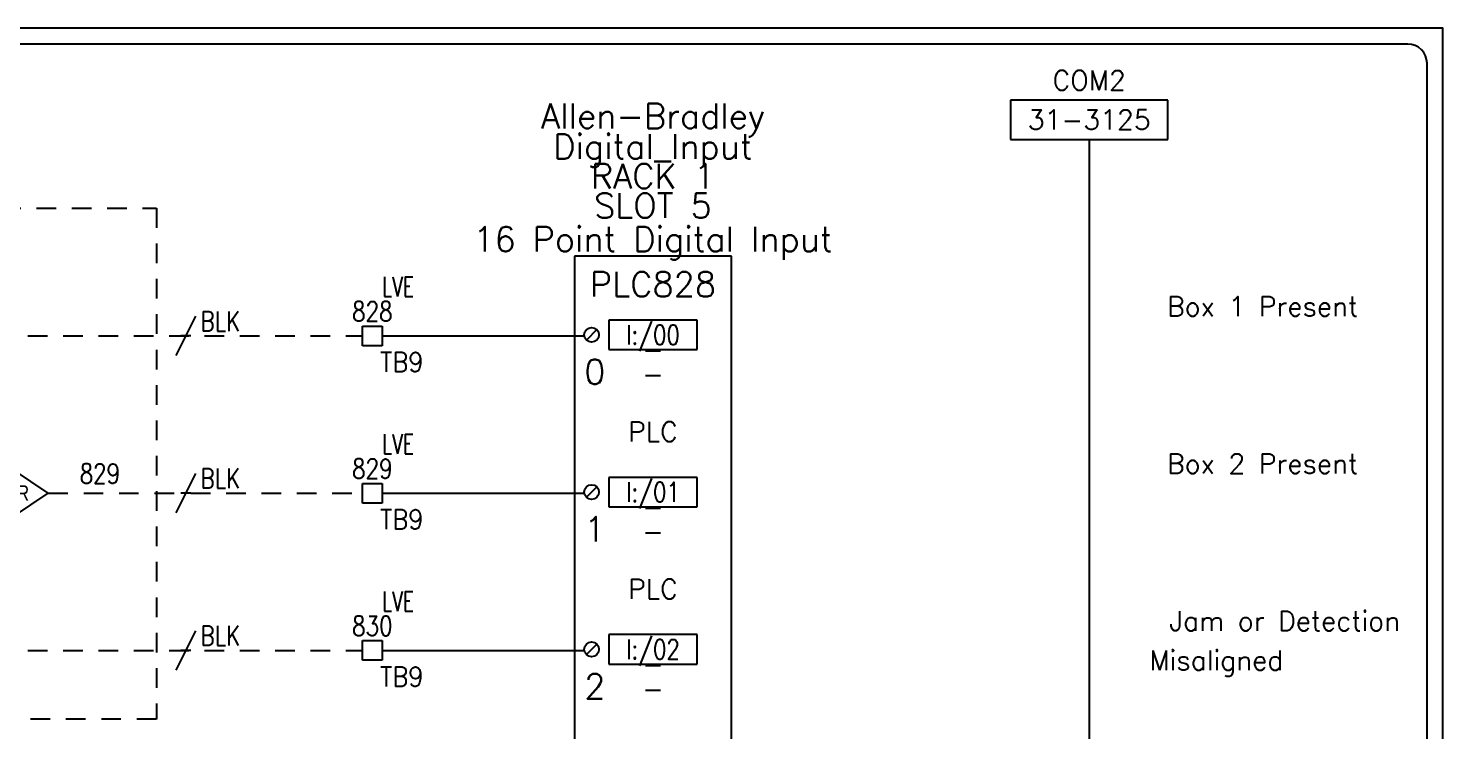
# Model space of a CAD drawing. Header units: inches. Extents: x 0 to 34.3, y 0 to 22.
# Drawn here: x 25.25 to 34.25, y 17.49 to 21.96 of the extents above; entities that cross this region are included whole.
import ezdxf
from ezdxf.enums import TextEntityAlignment as Align

# ---------------------------------------------------------------- set-up
doc = ezdxf.new("R2010")
doc.units = ezdxf.units.IN
doc.header["$MEASUREMENT"] = 0
doc.linetypes.add('HIDDEN2', pattern=[0.1875, 0.125, -0.0625])
for name, color, linetype in [('BLK_18AWG', 250, 'Continuous'), ('BLU_18AWG', 5, 'Continuous'), ('BLU_WHT_18AWG', 4, 'Continuous'), ('DESC', 150, 'Continuous'), ('LOC', 8, 'Continuous'), ('LOCBOX', 3, 'HIDDEN2'), ('MISC', 7, 'Continuous'), ('OBJECT', 7, 'Continuous'), ('SYMS', 7, 'Continuous'), ('TAGS', 1, 'Continuous'), ('TERMS', 3, 'Continuous'), ('WIRENO', 3, 'Continuous'), ('WIREREF', 50, 'Continuous'), ('XREF', 7, 'Continuous')]:
    doc.layers.add(name, color=color, linetype=linetype)
doc.styles.add('Fields', font='simplex.shx', dxfattribs={"height": 0.185})
doc.styles.get("Standard").update_dxf_attribs({"font": 'arial.ttf'})
doc.styles.add('WD', font='romans.shx', dxfattribs={"height": 0.185})

# ---------------------------------------------------------------- blocks, each defined once
blk = doc.blocks.new('RG_Master_Ver_4_2_2')
at = {"color": 3}
for p, q in [((34.0276, 21.856), (0.25, 21.856)), ((34.15, 0.1939), (34.15, 21.7336))]:
    blk.add_line(p, q, dxfattribs=at)
blk.add_lwpolyline([(0, -0.044), (34.25, -0.044), (34.25, 21.956), (0, 21.956)], close=True, dxfattribs=at)
blk.add_arc((34.0276, 21.7336), 0.1224, 0, 90, dxfattribs=at)
at = {"style": 'Fields'}
for tag, p in [('DESCRIPTION_3', (13.1158, 1.307)), ('DRN_3', (15.4724, 1.307)), ('CHK_3', (16.5293, 1.307)), ('APP_3', (17.5522, 1.307)), ('DATE_3', (18.8294, 1.307)), ('DRAWING_DESC', (32.2295, 1.2455)), ('CUSTOMER', (28.9966, 1.2135)), ('DESCRIPTION_2', (13.1158, 0.9513)), ('DRN_2', (15.4724, 0.9513)), ('CHK_2', (16.5293, 0.9513)), ('APP_2', (17.5522, 0.9513)), ('DATE_2', (18.8294, 0.9513)), ('SIZE', (30.7145, 0.8944)), ('DRAWING_#', (32.125, 0.8944)), ('REV', (33.5429, 0.8944)), ('DESCRIPTION_1', (13.1158, 0.5956)), ('DRN_1', (15.4724, 0.5956)), ('CHK_1', (16.5293, 0.5956)), ('APP_1', (17.5522, 0.5956)), ('DATE_1', (18.8294, 0.5956)), ('PROJECT_#', (28.9813, 0.5809)), ('DRN_BY', (30.875, 0.5245)), ('CHK_BY', (31.7615, 0.5245)), ('APP_BY', (32.75, 0.5245)), ('SCALE', (33.6518, 0.5245)), ('PROJECT_NAME', (29.021, 0.1759)), ('SHEETNUM', (32.7527, 0.1759)), ('TTL_SHTS', (33.5471, 0.1759))]:
    blk.add_attdef(tag, text='', height=0.125, dxfattribs=at).set_placement(p, align=Align.CENTER)
at = {"style": 'Fields', "flags": 9}
blk.add_attdef('WD_TB', (9.9529, 0.1939), '', height=0.0638, dxfattribs=at)
blk = doc.blocks.new('PLCIO_23D1')
at = {"layer": 'SYMS'}
for p, q in [((0.5, 0.5), (-0.5, 0.5)), ((-0.5, 0.5), (-0.5, -15.5)), ((0.5, -15.5), (0.5, 0.5)), ((0.2812, 0.0938), (-0.2812, 0.0938)), ((-0.2812, 0.0938), (-0.2812, -0.0938)), ((0.2812, -0.0938), (0.2812, 0.0938)), ((-0.3575, 0.0331), (-0.4238, -0.0331)), ((-0.2812, -0.0938), (0.2812, -0.0938)), ((-0.3575, -0.9669), (-0.4238, -1.0331)), ((0.2812, -0.9062), (-0.2812, -0.9062)), ((-0.2812, -0.9062), (-0.2812, -1.0938)), ((0.2812, -1.0938), (0.2812, -0.9062)), ((-0.2812, -1.0938), (0.2812, -1.0938)), ((-0.3575, -1.9669), (-0.4238, -2.0331)), ((0.2812, -1.9062), (-0.2812, -1.9062)), ((-0.2812, -1.9062), (-0.2812, -2.0938)), ((0.2812, -2.0938), (0.2812, -1.9062)), ((-0.2812, -2.0938), (0.2812, -2.0938))]:
    blk.add_line(p, q, dxfattribs=at)
for centre in [(-0.3906, 0), (-0.3906, -1), (-0.3906, -2)]:
    blk.add_circle(centre, 0.0469, dxfattribs=at)
at = {"layer": 'SYMS', "style": 'WD'}
for tag, width, p in [('INST', 0.8, (0, 1.4821)), ('LOC', 0.8, (0, 1.3125)), ('MFG', 0.8, (0, 1.1562)), ('CAT', 0.9, (0, 1)), ('DESC', 0.8, (0, 0.5296)), ('INST', 0.8, (0, 0.4821)), ('LOC', 0.8, (0, 0.3125)), ('MFG', 0.8, (0, 0.1562)), ('CAT', 0.9, (0, 0)), ('DESC', 0.8, (0, -0.4704)), ('INST', 0.8, (0, -0.5179)), ('LOC', 0.8, (0, -0.6875)), ('MFG', 0.8, (0, -0.8438)), ('CAT', 0.9, (0, -1)), ('DESC', 0.8, (0, -1.4704)), ('INST', 0.8, (0, -1.5179)), ('LOC', 0.8, (0, -1.6875)), ('MFG', 0.8, (0, -1.8438)), ('CAT', 0.9, (0, -2)), ('DESC', 0.8, (0, -2.4704)), ('INST', 0.8, (0, -2.5179)), ('LOC', 0.8, (0, -2.6875)), ('MFG', 0.8, (0, -2.8438)), ('CAT', 0.9, (0, -3)), ('DESC', 0.8, (0, -3.4704)), ('INST', 0.8, (0, -3.5179)), ('LOC', 0.8, (0, -3.6875)), ('MFG', 0.8, (0, -3.8438)), ('CAT', 0.9, (0, -4)), ('DESC', 0.8, (0, -4.4704)), ('INST', 0.8, (0, -4.5179)), ('LOC', 0.8, (0, -4.6875)), ('MFG', 0.8, (0, -4.8438)), ('CAT', 0.9, (0, -5)), ('DESC', 0.8, (0, -5.4704)), ('INST', 0.8, (0, -5.5179)), ('LOC', 0.8, (0, -5.6875)), ('MFG', 0.8, (0, -5.8438)), ('CAT', 0.9, (0, -6)), ('DESC', 0.8, (0, -6.4704)), ('INST', 0.8, (0, -6.5179)), ('LOC', 0.8, (0, -6.6875)), ('MFG', 0.8, (0, -6.8438)), ('CAT', 0.9, (0, -7)), ('DESC', 0.8, (0, -7.4704)), ('INST', 0.8, (0, -7.5179)), ('LOC', 0.8, (0, -7.6875)), ('MFG', 0.8, (0, -7.8438)), ('CAT', 0.9, (0, -8)), ('DESC', 0.8, (0, -8.4704)), ('INST', 0.8, (0, -8.5179)), ('LOC', 0.8, (0, -8.6875)), ('MFG', 0.8, (0, -8.8438)), ('CAT', 0.9, (0, -9)), ('DESC', 0.8, (0, -9.4704)), ('INST', 0.8, (0, -9.5179)), ('LOC', 0.8, (0, -9.6875)), ('MFG', 0.8, (0, -9.8438)), ('CAT', 0.9, (0, -10)), ('DESC', 0.8, (0, -10.4704)), ('INST', 0.8, (0, -10.5179)), ('LOC', 0.8, (0, -10.6875)), ('MFG', 0.8, (0, -10.8438)), ('CAT', 0.9, (0, -11)), ('DESC', 0.8, (0, -11.4704)), ('INST', 0.8, (0, -11.5179)), ('LOC', 0.8, (0, -11.6875)), ('MFG', 0.8, (0, -11.8438)), ('CAT', 0.9, (0, -12)), ('DESC', 0.8, (0, -12.4704)), ('INST', 0.8, (0, -12.5179)), ('LOC', 0.8, (0, -12.6875)), ('MFG', 0.8, (0, -12.8438)), ('CAT', 0.9, (0, -13)), ('DESC', 0.8, (0, -13.4704)), ('INST', 0.8, (0, -13.5179)), ('LOC', 0.8, (0, -13.6875)), ('MFG', 0.8, (0, -13.8438)), ('CAT', 0.9, (0, -14)), ('DESC', 0.8, (0, -14.4704))]:
    blk.add_attdef(tag, text='', height=0.125, dxfattribs=dict(at, width=width)).set_placement(p, align=Align.CENTER)
at = {"layer": 'SYMS', "linetype": 'Continuous', "style": 'WD', "flags": 9}
for p in [(0.23, 1.1026), (0.23, 0.1026), (0.23, -0.8974), (0.23, -1.8974), (0.23, -2.8974), (0.23, -3.8974), (0.23, -4.8974), (0.23, -5.8974), (0.23, -6.8974), (0.23, -7.8974), (0.23, -8.8974), (0.23, -9.8974), (0.23, -10.8974), (0.23, -11.8974), (0.23, -12.8974), (0.23, -13.8974)]:
    blk.add_attdef('ASSYCODE', text='', height=0.01, dxfattribs=at).set_placement(p, align=Align.CENTER)
at = {"layer": 'SYMS', "style": 'WD'}
for tag, p in [('LINE1', (0, 0.8438)), ('LINE2', (0, 0.6875)), ('TAG', (0, 0.3215)), ('LINE1', (0, -0.1562)), ('LINE2', (0, -0.3125)), ('TAG', (0, -0.6785)), ('LINE1', (0, -1.1562)), ('LINE2', (0, -1.3125)), ('TAG', (0, -1.6785)), ('LINE1', (0, -2.1562)), ('LINE2', (0, -2.3125)), ('TAG', (0, -2.6785)), ('LINE1', (0, -3.1562)), ('LINE2', (0, -3.3125)), ('TAG', (0, -3.6785)), ('LINE1', (0, -4.1562)), ('LINE2', (0, -4.3125)), ('TAG', (0, -4.6785)), ('LINE1', (0, -5.1562)), ('LINE2', (0, -5.3125)), ('TAG', (0, -5.6785)), ('LINE1', (0, -6.1562)), ('LINE2', (0, -6.3125)), ('TAG', (0, -6.6785)), ('LINE1', (0, -7.1562)), ('LINE2', (0, -7.3125)), ('TAG', (0, -7.6785)), ('LINE1', (0, -8.1562)), ('LINE2', (0, -8.3125)), ('TAG', (0, -8.6785)), ('LINE1', (0, -9.1562)), ('LINE2', (0, -9.3125)), ('TAG', (0, -9.6785)), ('LINE1', (0, -10.1562)), ('LINE2', (0, -10.3125)), ('TAG', (0, -10.6785)), ('LINE1', (0, -11.1562)), ('LINE2', (0, -11.3125)), ('TAG', (0, -11.6785)), ('LINE1', (0, -12.1562)), ('LINE2', (0, -12.3125)), ('TAG', (0, -12.6785)), ('LINE1', (0, -13.1562)), ('LINE2', (0, -13.3125)), ('TAG', (0, -13.6785)), ('LINE1', (0, -14.1562)), ('LINE2', (0, -14.3125)), ('TAG', (0, -14.6785))]:
    blk.add_attdef(tag, text='', height=0.125, dxfattribs=at).set_placement(p, align=Align.CENTER)
at = {"layer": 'SYMS', "style": 'WD', "width": 0.9}
for tag, p in [('DESCA01', (1.25, 0.0312)), ('DESCB01', (1.25, -0.125)), ('DESCC01', (1.25, -0.2812)), ('DESCD01', (1.25, -0.4375)), ('DESCE01', (1.25, -0.5938)), ('DESCA02', (1.25, -0.9688)), ('DESCB02', (1.25, -1.125)), ('DESCC02', (1.25, -1.2812)), ('DESCD02', (1.25, -1.4375)), ('DESCE02', (1.25, -1.5938)), ('DESCA03', (1.25, -1.9688)), ('DESCB03', (1.25, -2.125)), ('DESCC03', (1.25, -2.2812)), ('DESCD03', (1.25, -2.4375)), ('DESCE03', (1.25, -2.5938)), ('DESCA04', (1.25, -2.9688)), ('DESCB04', (1.25, -3.125)), ('DESCC04', (1.25, -3.2812)), ('DESCD04', (1.25, -3.4375)), ('DESCE04', (1.25, -3.5938)), ('DESCA05', (1.25, -3.9688)), ('DESCB05', (1.25, -4.125)), ('DESCC05', (1.25, -4.2812)), ('DESCD05', (1.25, -4.4375)), ('DESCE05', (1.25, -4.5938)), ('DESCA06', (1.25, -4.9688)), ('DESCB06', (1.25, -5.125)), ('DESCC06', (1.25, -5.2812)), ('DESCD06', (1.25, -5.4375)), ('DESCE06', (1.25, -5.5938)), ('DESCA07', (1.25, -5.9688)), ('DESCB07', (1.25, -6.125)), ('DESCC07', (1.25, -6.2812)), ('DESCD07', (1.25, -6.4375)), ('DESCE07', (1.25, -6.5938)), ('DESCA08', (1.25, -6.9688)), ('DESCB08', (1.25, -7.125)), ('DESCC08', (1.25, -7.2812)), ('DESCD08', (1.25, -7.4375)), ('DESCE08', (1.25, -7.5938)), ('DESCA09', (1.25, -7.9688)), ('DESCB09', (1.25, -8.125)), ('DESCC09', (1.25, -8.2812)), ('DESCD09', (1.25, -8.4375)), ('DESCE09', (1.25, -8.5938)), ('DESCA10', (1.25, -8.9688)), ('DESCB10', (1.25, -9.125)), ('DESCC10', (1.25, -9.2812)), ('DESCD10', (1.25, -9.4375)), ('DESCE10', (1.25, -9.5938)), ('DESCA11', (1.25, -9.9688)), ('DESCB11', (1.25, -10.125)), ('DESCC11', (1.25, -10.2812)), ('DESCD11', (1.25, -10.4375)), ('DESCE11', (1.25, -10.5938)), ('DESCA12', (1.25, -10.9688)), ('DESCB12', (1.25, -11.125)), ('DESCC12', (1.25, -11.2812)), ('DESCD12', (1.25, -11.4375)), ('DESCE12', (1.25, -11.5938)), ('DESCA13', (1.25, -11.9688)), ('DESCB13', (1.25, -12.125)), ('DESCC13', (1.25, -12.2812)), ('DESCD13', (1.25, -12.4375)), ('DESCE13', (1.25, -12.5938)), ('DESCA14', (1.25, -12.9688)), ('DESCB14', (1.25, -13.125)), ('DESCC14', (1.25, -13.2812)), ('DESCD14', (1.25, -13.4375)), ('DESCE14', (1.25, -13.5938)), ('DESCA15', (1.25, -13.9688)), ('DESCB15', (1.25, -14.125)), ('DESCC15', (1.25, -14.2812)), ('DESCD15', (1.25, -14.4375)), ('DESCE15', (1.25, -14.5938)), ('DESCA16', (1.25, -14.9688)), ('DESCB16', (1.25, -15.125)), ('DESCC16', (1.25, -15.2812)), ('DESCD16', (1.25, -15.4375)), ('DESCE16', (1.25, -15.5938))]:
    blk.add_attdef(tag, p, '', height=0.125, dxfattribs=at)
at = {"layer": 'SYMS', "style": 'WD', "flags": 1}
for tag, p in [('X4TERM01', (-0.4375, 0)), ('X4TERM02', (-0.4375, -1)), ('X4TERM03', (-0.4375, -2)), ('X4TERM04', (-0.4375, -3)), ('X4TERM05', (-0.4375, -4)), ('X4TERM06', (-0.4375, -5)), ('X4TERM07', (-0.4375, -6)), ('X4TERM08', (-0.4375, -7)), ('X4TERM09', (-0.4375, -8)), ('X4TERM10', (-0.4375, -9)), ('X4TERM11', (-0.4375, -10)), ('X4TERM12', (-0.4375, -11)), ('X4TERM13', (-0.4375, -12)), ('X4TERM14', (-0.4375, -13)), ('X4TERM15', (-0.4375, -14)), ('X4TERM16', (-0.4375, -15))]:
    blk.add_attdef(tag, p, '', height=0.01, dxfattribs=at)
at = {"layer": 'SYMS', "style": 'WD', "width": 0.8}
for tag, p in [('TAGA01', (0, 0)), ('TAGA02', (0, -1)), ('TAGA03', (0, -2)), ('TAGA04', (0, -3)), ('TAGA05', (0, -4)), ('TAGA06', (0, -5)), ('TAGA07', (0, -6)), ('TAGA08', (0, -7)), ('TAGA09', (0, -8)), ('TAGA10', (0, -9)), ('TAGA11', (0, -10)), ('TAGA12', (0, -11)), ('TAGA13', (0, -12)), ('TAGA14', (0, -13)), ('TAGA15', (0, -14)), ('TAGA16', (0, -15))]:
    blk.add_attdef(tag, text='', height=0.125, dxfattribs=at).set_placement(p, align=Align.MIDDLE_CENTER)
at = {"layer": 'SYMS', "style": 'WD', "width": 0.9}
for tag, p in [('TERMDESC01', (-0.625, -0.0625)), ('TERMDESC02', (-0.625, -1.0625)), ('TERMDESC03', (-0.625, -2.0625)), ('TERMDESC04', (-0.625, -3.0625)), ('TERMDESC05', (-0.625, -4.0625)), ('TERMDESC06', (-0.625, -5.0625)), ('TERMDESC07', (-0.625, -6.0625)), ('TERMDESC08', (-0.625, -7.0625)), ('TERMDESC09', (-0.625, -8.0625)), ('TERMDESC10', (-0.625, -9.0625)), ('TERMDESC11', (-0.625, -10.0625)), ('TERMDESC12', (-0.625, -11.0625)), ('TERMDESC13', (-0.625, -12.0625)), ('TERMDESC14', (-0.625, -13.0625)), ('TERMDESC15', (-0.625, -14.0625)), ('TERMDESC16', (-0.625, -15.0625))]:
    blk.add_attdef(tag, text='', height=0.125, dxfattribs=at).set_placement(p, align=Align.TOP_RIGHT)
for tag, p in [('TERM01', (-0.4375, -0.1562)), ('TERM02', (-0.4375, -1.1562)), ('TERM03', (-0.4375, -2.1562)), ('TERM04', (-0.4375, -3.1562)), ('TERM05', (-0.4375, -4.1562)), ('TERM06', (-0.4375, -5.1562)), ('TERM07', (-0.4375, -6.1562)), ('TERM08', (-0.4375, -7.1562)), ('TERM09', (-0.4375, -8.1562)), ('TERM10', (-0.4375, -9.1562)), ('TERM11', (-0.4375, -10.1562)), ('TERM12', (-0.4375, -11.1562)), ('TERM13', (-0.4375, -12.1562)), ('TERM14', (-0.4375, -13.1562)), ('TERM15', (-0.4375, -14.1562)), ('TERM16', (-0.4375, -15.1562))]:
    blk.add_attdef(tag, text='', height=0.125, dxfattribs=at).set_placement(p, align=Align.TOP_LEFT)
blk = doc.blocks.new('HDV11_THRUPE_OUT1')
at = {"layer": 'OBJECT', "color": 2}
for p, q in [((0.375, 0), (0, 0.25)), ((0, -0.25), (0.375, 0))]:
    blk.add_line(p, q, dxfattribs=at)
at = {"style": 'WD'}
for tag, p in [('DESC1', (-0.3317, 0.768)), ('DESC2', (-0.339, 0.6029)), ('DESC3', (-0.339, 0.4335)), ('TAG1', (-0.2515, 0.1949))]:
    blk.add_attdef(tag, text='', height=0.125, dxfattribs=at).set_placement(p, align=Align.RIGHT)
at = {"linetype": 'Continuous', "style": 'WD'}
blk.add_attdef('TERM02', text='', height=0.125, dxfattribs=at).set_placement((-0.4181, 0.562), align=Align.TOP_CENTER)
at = {"style": 'WD', "width": 0.7}
for tag, p in [('WDTAGALT', (0.5, 0.375)), ('INST', (-0.625, -0.125)), ('LOC', (-0.5, -0.25)), ('XREF', (-0.375, -0.375))]:
    blk.add_attdef(tag, text='', height=0.125, dxfattribs=at).set_placement(p, align=Align.CENTER)
at = {"style": 'WD', "flags": 1}
for tag, p, height in [('X2TERM02', (0, 0.25), 0.005), ('X4TERM01', (-0.375, 0), 0.005), ('ASSYCODE', (0.375, 0), 0.01), ('X1TERM03', (0.375, 0), 0.005), ('CAT', (0.375, 0), 0.01), ('FAMILY', (0.375, 0), 0.01), ('MFG', (0.375, 0), 0.01), ('CONTACT', (-0.375, -0.125), 0.01), ('X8TERM04', (0, -0.25), 0.005)]:
    blk.add_attdef(tag, p, '', height=height, dxfattribs=at)
at = {"linetype": 'Continuous', "style": 'WD'}
blk.add_attdef('TERM01', text='', height=0.125, dxfattribs=at).set_placement((-1.0455, 0.0989), align=Align.MIDDLE_LEFT)
blk.add_attdef('TERM03', text='', height=0.125, dxfattribs=at).set_placement((1.1001, 0.0933), align=Align.MIDDLE_RIGHT)
blk.add_attdef('TERM04', text='', height=0.125, dxfattribs=at).set_placement((0.4895, -0.3463), align=Align.CENTER)
at = {"layer": 'OBJECT', "color": 2, "width": 0.8}
blk.add_text('R', height=0.0988, dxfattribs=at).set_placement((0.2135, 0.0507), align=Align.TOP_CENTER)
blk = doc.blocks.new('HA2D1_REF_1')
for p, q in [((0, 0.25), (0, 0)), ((1, 0.25), (0, 0.25)), ((1, 0), (1, 0.25)), ((0, 0), (1, 0))]:
    blk.add_line(p, q)
at = {"style": 'WD'}
for tag, p in [('DESC1', (0.5, 0.3125)), ('XREF', (0.5, 0.0625))]:
    blk.add_attdef(tag, text='', height=0.125, dxfattribs=at).set_placement(p, align=Align.CENTER)
at = {"style": 'WD', "flags": 1}
blk.add_attdef('SIGCODE', text='', height=0.125, dxfattribs=at).set_placement((0.5, -0.125), align=Align.CENTER)
blk = doc.blocks.new('HT0W01')
for p, q in [((-0.0625, 0.0625), (0.0625, 0.0625)), ((-0.0625, -0.0625), (-0.0625, 0.0625)), ((0.0625, 0.0625), (0.0625, -0.0625)), ((0.0625, -0.0625), (-0.0625, -0.0625))]:
    blk.add_line(p, q)
at = {"style": 'WD'}
for tag, p, width in [('INST', (0.0625, 0.4196), 0.7), ('LOC', (0.0625, 0.25), 0.7), ('DESC1', (0.0499, -0.3851), 0.8)]:
    blk.add_attdef(tag, p, '', height=0.125, dxfattribs=dict(at, width=width))
at = {"linetype": 'Continuous', "style": 'WD', "width": 0.8, "flags": 8}
blk.add_attdef('WIRENO', text='', height=0.125, dxfattribs=at).set_placement((0, 0.0938), align=Align.CENTER)
at = {"style": 'WD', "flags": 1}
for tag, p, height in [('X4TERM01', (-0.0625, 0), 0.0125), ('X4TERMDESC01', (-0.0552, -0.0229), 0.025), ('X2TERMDESC01', (-0.006, 0.0287), 0.025), ('STRIPSEQ', (0, 0), 0.00125), ('X2TERM01', (0, 0.0625), 0.0125), ('X1TERMDESC01', (0.0393, 0.007), 0.025), ('X1TERM01', (0.0625, 0), 0.0125), ('LINKTERM', (0, -0.0019), 0.00125), ('X8TERM01', (0, -0.0625), 0.0125), ('X8TERMDESC01', (0, -0.0535), 0.025)]:
    blk.add_attdef(tag, p, '', height=height, dxfattribs=at)
at = {"linetype": 'Continuous', "style": 'WD'}
for tag, p, height, width, flags in [('TAGSTRIP', (0.0499, -0.2288), 0.125, 0.9, 8), ('CAT', (0.2132, -0.4063), 0.1094, 0.8, 1), ('DESC2', (0.0499, -0.5413), 0.125, 0.8, 8), ('DESC3', (0.0499, -0.6976), 0.125, 0.8, 8)]:
    blk.add_attdef(tag, p, '', height=height, dxfattribs=dict(at, width=width, flags=flags))
at = {"linetype": 'Continuous', "style": 'WD', "width": 0.8, "flags": 1}
blk.add_attdef('MFG', text='', height=0.1094, dxfattribs=at).set_placement((0.0882, -0.4063), align=Align.RIGHT)
at = {"style": 'WD', "width": 0.7, "flags": 1}
blk.add_attdef('ASSYCODE', (0.0625, -0.2812), '', height=0.01, dxfattribs=at)
blk = doc.blocks.new('WD_WNH')
at = {"linetype": 'Continuous', "style": 'WD', "width": 0.8}
blk.add_attdef('WIRENO', text='', height=0.125, dxfattribs=at).set_placement((0, 0.0625), align=Align.CENTER)
at = {"style": 'WD', "flags": 1}
for tag, p in [('W01USER', (0, 0.0781)), ('W02USER', (0, 0.0703)), ('W03USER', (0, 0.0625)), ('W04USER', (0, 0.0547)), ('W05USER', (0, 0.0469)), ('W06USER', (0, 0.0391)), ('W07USER', (0, 0.0312)), ('W08USER', (0, 0.0234)), ('W09USER', (0, 0.0156)), ('W10USER', (0, 0.0078))]:
    blk.add_attdef(tag, text='', height=0.005, dxfattribs=at).set_placement(p, align=Align.CENTER)
blk = doc.blocks.new('HW02')
for p, q in [((0.0625, 0.125), (-0.0625, -0.125)), ((0.0312, 0), (-0.0312, 0))]:
    blk.add_line(p, q)
at = {"style": 'WD', "width": 0.7, "flags": 1}
for tag, p in [('INST', (0, 0.3571)), ('LOC', (0, 0.1875)), ('XREF', (0, -0.3)), ('DESC1', (0, -0.4563)), ('DESC2', (0, -0.6125))]:
    blk.add_attdef(tag, text='', height=0.125, dxfattribs=at).set_placement(p, align=Align.CENTER)
at = {"style": 'WD', "width": 0.8}
blk.add_attdef('TAG2', text='', height=0.125, dxfattribs=at).set_placement((-0.0312, 0.0312), align=Align.RIGHT)
at = {"style": 'WD'}
for tag, p in [('X2LINK', (0, 0.125)), ('X8LINK', (0, -0.125))]:
    blk.add_attdef(tag, p, '', height=0.01, dxfattribs=at)
at = {"style": 'WD', "flags": 9}
blk.add_attdef('FAMILY', text='', height=0.01, dxfattribs=at).set_placement((0.0234, 0.1181), align=Align.CENTER)
at = {"style": 'WD', "width": 0.8}
blk.add_attdef('RATING1', (0.0938, 0.0312), '', height=0.125, dxfattribs=at)
at = {"style": 'WD', "flags": 1}
for tag, p in [('X4TERM01', (-0.0312, 0)), ('X1TERM01', (0.0312, 0))]:
    blk.add_attdef(tag, p, '', height=0.0125, dxfattribs=at)

msp = doc.modelspace()

# ---------------------------------------------------------------- linework, layer by layer
at = {"layer": 'BLK_18AWG', "linetype": 'HIDDEN2'}
for p, q in [((23.2188, 20), (27.375, 20)), ((25.375, 19), (26.2188, 19)), ((26.2812, 19), (27.375, 19)), ((23.2188, 18), (27.375, 18))]:
    msp.add_line(p, q, dxfattribs=at)
at = {"layer": 'BLU_18AWG'}
for p, q in [((27.5, 20), (28.786, 20)), ((27.5, 19), (28.786, 19)), ((27.5, 18), (28.786, 18))]:
    msp.add_line(p, q, dxfattribs=at)
at = {"layer": 'BLU_WHT_18AWG'}
msp.add_line((32, 21.25), (32, 2.5), dxfattribs=at)
at = {"layer": 'LOCBOX'}
msp.add_lwpolyline([(21.25, 20.8125), (26.0625, 20.8125), (26.0625, 17.5625), (21.25, 17.5625)], close=True, dxfattribs=at)

# ---------------------------------------------------------------- block references
msp.add_blockref('RG_Master_Ver_4_2_2', (0, 0))
at = {"layer": 'SYMS'}
ref = msp.add_blockref('HA2D1_REF_1', (31.5, 21.25), dxfattribs=at)
ref.add_attrib('XREF', '31-3125', dxfattribs={"layer": 'XREF', "height": 0.125, "style": 'WD'}).set_placement((32, 21.3125), align=Align.CENTER)
ref.add_attrib('DESC1', 'COM2', dxfattribs={"layer": 'DESC', "height": 0.125, "style": 'WD'}).set_placement((32, 21.5625), align=Align.CENTER)
ref = msp.add_blockref('PLCIO_23D1', (29.2235, 20.0069), dxfattribs=at)
ref.add_attrib('TERM01', '0', dxfattribs={"layer": 'TERMS', "height": 0.1575, "style": 'WD'}).set_placement((28.786, 19.8507), align=Align.TOP_LEFT)
ref.add_attrib('TAGA01', 'I:/00', dxfattribs={"layer": 'TAGS', "height": 0.125, "style": 'WD', "width": 0.8}).set_placement((29.2235, 20.0069), align=Align.MIDDLE_CENTER)
ref.add_attrib('MFG', 'Allen-Bradley', dxfattribs={"layer": 'MISC', "height": 0.1575, "style": 'WD'}).set_placement((29.2235, 21.3194), align=Align.CENTER)
ref.add_attrib('CAT', 'Digital_Input', dxfattribs={"layer": 'MISC', "height": 0.1575, "style": 'WD'}).set_placement((29.2235, 21.125), align=Align.CENTER)
ref.add_attrib('DESC', '16 Point Digital Input', dxfattribs={"layer": 'DESC', "height": 0.1575, "style": 'WD'}).set_placement((29.2235, 20.5365), align=Align.CENTER)
ref.add_attrib('LINE2', 'SLOT 5', dxfattribs={"layer": 'MISC', "height": 0.1575, "style": 'WD'}).set_placement((29.2235, 20.75), align=Align.CENTER)
ref.add_attrib('LINE1', 'RACK 1', dxfattribs={"layer": 'MISC', "height": 0.1575, "style": 'WD'}).set_placement((29.2235, 20.9375), align=Align.CENTER)
ref.add_attrib('TAG', 'PLC828', dxfattribs={"layer": 'TAGS', "height": 0.1575, "style": 'WD'}).set_placement((29.2235, 20.25), align=Align.CENTER)
ref.add_attrib('TERM02', '1', dxfattribs={"layer": 'TERMS', "height": 0.1575, "style": 'WD'}).set_placement((28.786, 18.8507), align=Align.TOP_LEFT)
ref.add_attrib('TAGA02', 'I:/01', dxfattribs={"layer": 'TAGS', "height": 0.125, "style": 'WD', "width": 0.8}).set_placement((29.2235, 19.0069), align=Align.MIDDLE_CENTER)
ref.add_attrib('LINE2', '-', dxfattribs={"layer": 'MISC', "height": 0.125, "style": 'WD'}).set_placement((29.2235, 19.6944), align=Align.CENTER)
ref.add_attrib('LINE1', '-', dxfattribs={"layer": 'MISC', "height": 0.125, "style": 'WD'}).set_placement((29.2235, 19.8507), align=Align.CENTER)
ref.add_attrib('TAG', 'PLC', dxfattribs={"layer": 'TAGS', "height": 0.125, "style": 'WD'}).set_placement((29.2235, 19.3284), align=Align.CENTER)
ref.add_attrib('TERM03', '2', dxfattribs={"layer": 'TERMS', "height": 0.1575, "style": 'WD'}).set_placement((28.786, 17.8507), align=Align.TOP_LEFT)
ref.add_attrib('TAGA03', 'I:/02', dxfattribs={"layer": 'TAGS', "height": 0.125, "style": 'WD', "width": 0.8}).set_placement((29.2235, 18.0069), align=Align.MIDDLE_CENTER)
ref.add_attrib('LINE2', '-', dxfattribs={"layer": 'MISC', "height": 0.125, "style": 'WD'}).set_placement((29.2235, 18.6944), align=Align.CENTER)
ref.add_attrib('LINE1', '-', dxfattribs={"layer": 'MISC', "height": 0.125, "style": 'WD'}).set_placement((29.2235, 18.8507), align=Align.CENTER)
ref.add_attrib('TAG', 'PLC', dxfattribs={"layer": 'TAGS', "height": 0.125, "style": 'WD'}).set_placement((29.2235, 18.3284), align=Align.CENTER)
ref.add_attrib('LINE2', '-', dxfattribs={"layer": 'MISC', "height": 0.125, "style": 'WD'}).set_placement((29.2235, 17.6944), align=Align.CENTER)
ref.add_attrib('LINE1', '-', dxfattribs={"layer": 'MISC', "height": 0.125, "style": 'WD'}).set_placement((29.2235, 17.8507), align=Align.CENTER)
ref = msp.add_blockref('HDV11_THRUPE_OUT1', (22.5, 20), dxfattribs=at)
ref.add_attrib('DESC1', 'Box 1 Present', dxfattribs={"layer": 'DESC', "height": 0.125, "style": 'WD'}).set_placement((33.7113, 20.125), align=Align.RIGHT)
ref = msp.add_blockref('HT0W01', (27.4375, 20), dxfattribs=at)
ref.add_attrib('LOC', 'LVE', (27.5, 20.25), dxfattribs={"layer": 'LOC', "height": 0.125, "style": 'WD', "width": 0.7})
ref.add_attrib('WIRENO', '828', dxfattribs={"layer": 'WIREREF', "linetype": 'Continuous', "height": 0.125, "style": 'WD', "width": 0.8, "flags": 8}).set_placement((27.4375, 20.0938), align=Align.CENTER)
ref.add_attrib('TAGSTRIP', 'TB9', (27.4874, 19.7712), dxfattribs={"layer": 'TAGS', "linetype": 'Continuous', "height": 0.125, "style": 'WD', "width": 0.9, "flags": 8})
ref = msp.add_blockref('HW02', (26.25, 20), dxfattribs=at)
ref.add_attrib('RATING1', 'BLK', (26.3438, 20.0312), dxfattribs={"layer": 'MISC', "height": 0.125, "style": 'WD', "width": 0.8})
ref = msp.add_blockref('HDV11_THRUPE_OUT1', (25, 19), dxfattribs=at)
ref.add_attrib('DESC1', 'Box 2 Present', dxfattribs={"layer": 'DESC', "height": 0.125, "style": 'WD'}).set_placement((33.7113, 19.125), align=Align.RIGHT)
ref = msp.add_blockref('HT0W01', (27.4375, 19), dxfattribs=at)
ref.add_attrib('LOC', 'LVE', (27.5, 19.25), dxfattribs={"layer": 'LOC', "height": 0.125, "style": 'WD', "width": 0.7})
ref.add_attrib('WIRENO', '829', dxfattribs={"layer": 'WIREREF', "linetype": 'Continuous', "height": 0.125, "style": 'WD', "width": 0.8, "flags": 8}).set_placement((27.4375, 19.0938), align=Align.CENTER)
ref.add_attrib('TAGSTRIP', 'TB9', (27.4874, 18.7712), dxfattribs={"layer": 'TAGS', "linetype": 'Continuous', "height": 0.125, "style": 'WD', "width": 0.9, "flags": 8})
ref = msp.add_blockref('HW02', (26.25, 19), dxfattribs=at)
ref.add_attrib('RATING1', 'BLK', (26.3438, 19.0312), dxfattribs={"layer": 'MISC', "height": 0.125, "style": 'WD', "width": 0.8})
ref = msp.add_blockref('HT0W01', (27.4375, 18), dxfattribs=at)
ref.add_attrib('LOC', 'LVE', (27.5, 18.25), dxfattribs={"layer": 'LOC', "height": 0.125, "style": 'WD', "width": 0.7})
ref.add_attrib('WIRENO', '830', dxfattribs={"layer": 'WIREREF', "linetype": 'Continuous', "height": 0.125, "style": 'WD', "width": 0.8, "flags": 8}).set_placement((27.4375, 18.0938), align=Align.CENTER)
ref.add_attrib('TAGSTRIP', 'TB9', (27.4874, 17.7712), dxfattribs={"layer": 'TAGS', "linetype": 'Continuous', "height": 0.125, "style": 'WD', "width": 0.9, "flags": 8})
ref = msp.add_blockref('HDV11_THRUPE_OUT1', (22.5, 18), dxfattribs=at)
ref.add_attrib('DESC1', 'Jam or Detection', dxfattribs={"layer": 'DESC', "height": 0.125, "style": 'WD'}).set_placement((33.9792, 18.125), align=Align.RIGHT)
ref.add_attrib('DESC2', 'Misaligned', dxfattribs={"layer": 'DESC', "height": 0.125, "style": 'WD'}).set_placement((33.2351, 17.875), align=Align.RIGHT)
ref = msp.add_blockref('HW02', (26.25, 18), dxfattribs=at)
ref.add_attrib('RATING1', 'BLK', (26.3438, 18.0312), dxfattribs={"layer": 'MISC', "height": 0.125, "style": 'WD', "width": 0.8})
at = {"layer": 'WIRENO'}
ref = msp.add_blockref('WD_WNH', (26.975, 19), dxfattribs=at)
ref.add_attrib('WIRENO', '829', dxfattribs={"linetype": 'Continuous', "height": 0.125, "style": 'WD', "width": 0.8}).set_placement((25.703, 19.0625), align=Align.CENTER)

doc.saveas('drawing.dxf')
